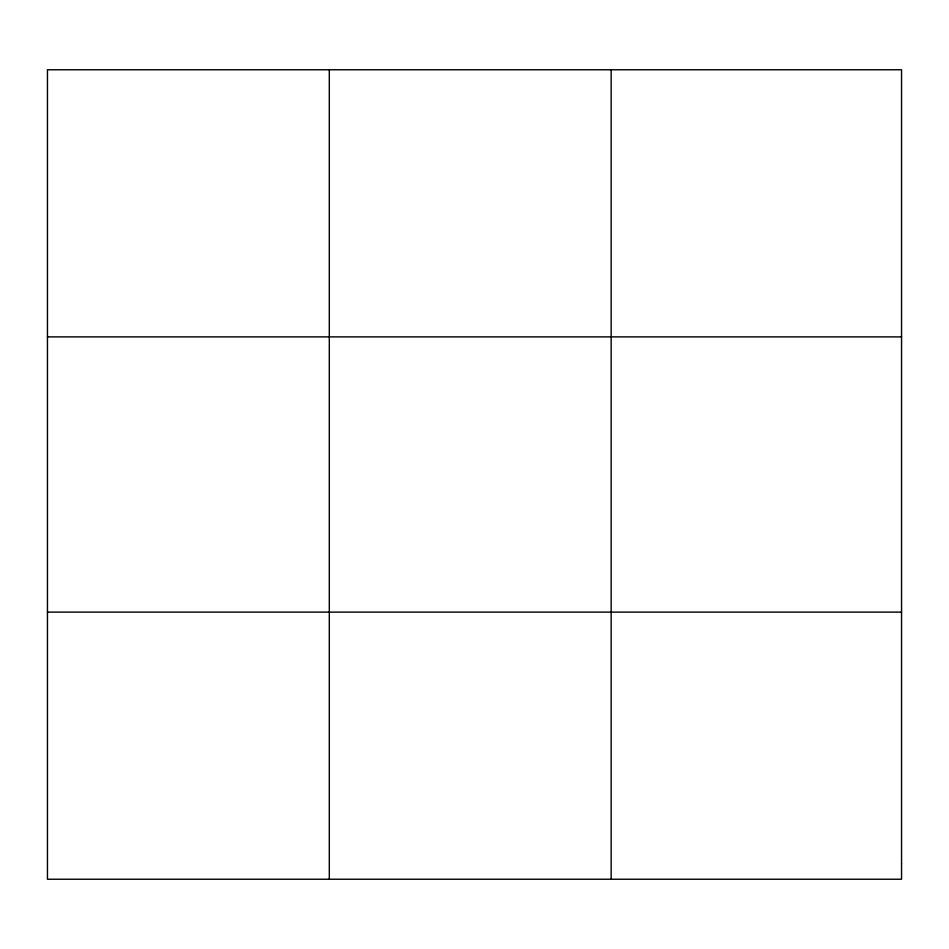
<?xml version="1.0" encoding="UTF-8"?>
<svg xmlns="http://www.w3.org/2000/svg" width="949" height="949" viewBox="0 0 949 949"><rect width="100%" height="100%" fill="white"/><g stroke="black" fill="none" stroke-linecap="round" stroke-linejoin="round"><path stroke-width="1.42" d="M329.303 879.237L329.303 69.763M611.156 879.237L611.156 69.763M47.45 336.883L901.55 336.883M47.45 612.117L901.55 612.117M901.55 863.531L901.55 879.237L47.45 879.237L47.45 69.763L901.55 69.763L901.55 863.531"/></g></svg>
